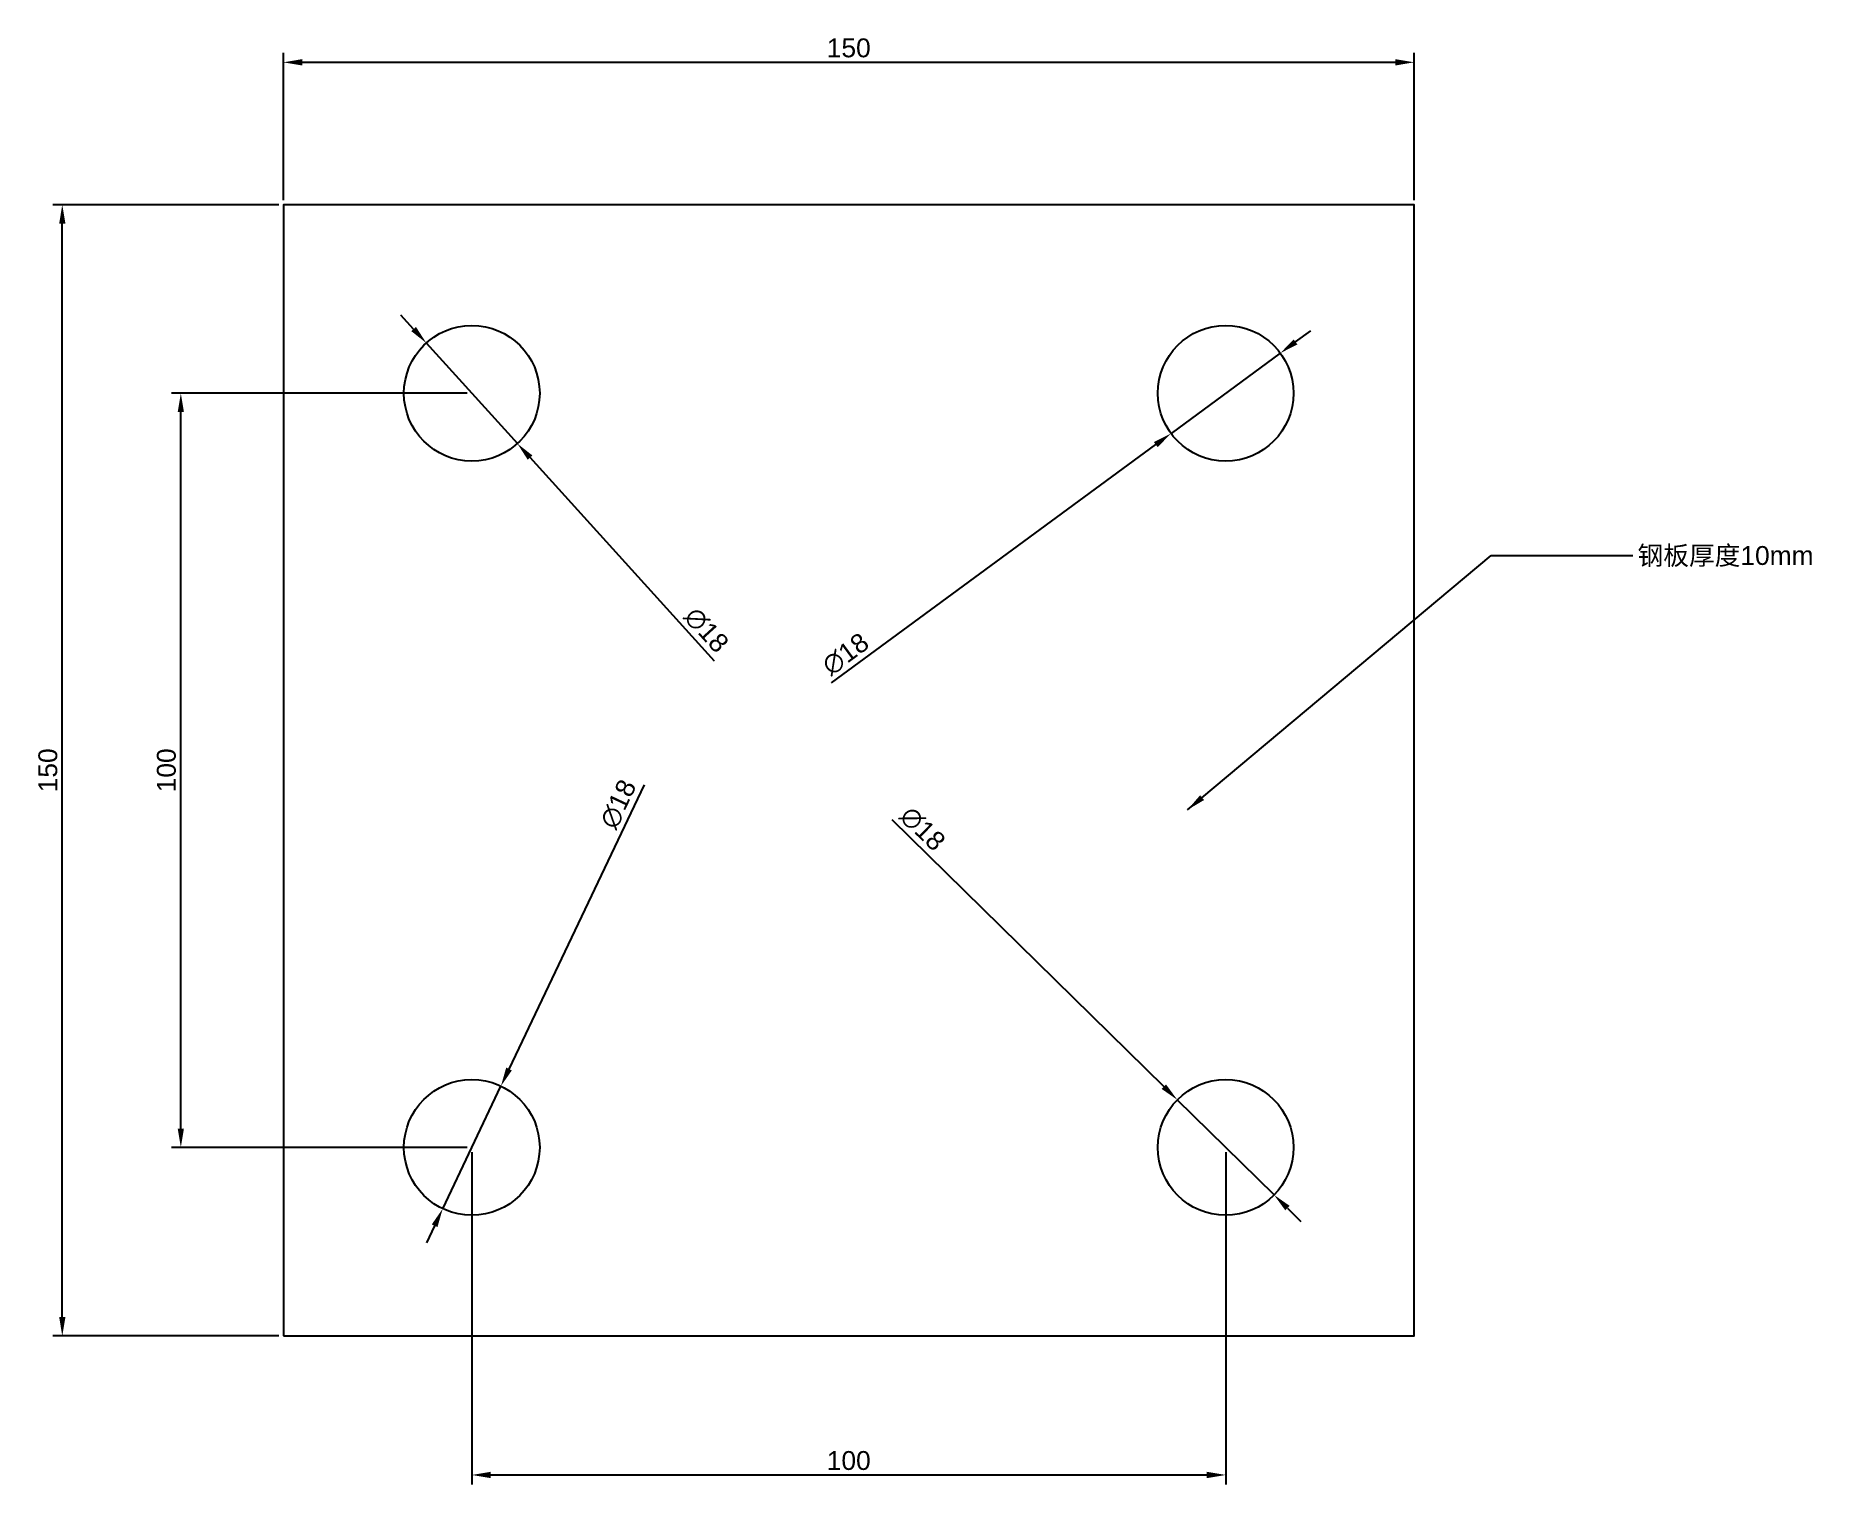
# Model space of a CAD drawing. Header units: millimetres. Extents: x -33 to 203, y -20 to 172.
import ezdxf

# ---------------------------------------------------------------- set-up
doc = ezdxf.new("R2010")
doc.units = ezdxf.units.MM
doc.styles.get("Standard").update_dxf_attribs({"font": 'arial.ttf'})
doc.dimstyles.new('ISO-25', dxfattribs={"dimtxt": 2.5, "dimasz": 2.5, "dimexe": 1.25, "dimexo": 0.625, "dimtad": 1, "dimtxsty": 'Standard', "dimcen": 2.5, "dimadec": 0, "dimazin": 0, "dimtfac": 1, "dimtmove": 0, "dimatfit": 3, "dimfxl": 1, "dimarcsym": 0})

# ---------------------------------------------------------------- blocks, each defined once
blk = doc.blocks.new('*D7')
at = {"color": 0, "lineweight": -2, "transparency": 16777216}
for p, q in [((0, 150.62), (0, 170.14)), ((150, 150.62), (150, 170.14)), ((2.5, 168.89), (147.5, 168.89))]:
    blk.add_line(p, q, dxfattribs=at)
at = {"color": 0, "transparency": 16777216}
for points in [[(2.5, 169.31), (2.5, 168.47), (0, 168.89)], [(147.5, 169.31), (147.5, 168.47), (150, 168.89)]]:
    blk.add_solid(points, dxfattribs=at)
at = {"layer": 'Defpoints', "color": 0, "transparency": 16777216}
for p in [(150, 168.89), (0, 150), (150, 150)]:
    blk.add_point(p, dxfattribs=at)
at = {"color": 0, "transparency": 16777216, "insert": (75, 170.79), "char_height": 2.5, "attachment_point": 5}
blk.add_mtext('150', dxfattribs=at)
blk = doc.blocks.new('*D8')
at = {"color": 0, "lineweight": -2, "transparency": 16777216}
for p, q in [((-0.62, 150), (-30.58, 150)), ((-29.33, 2.5), (-29.33, 147.5)), ((-0.62, 0), (-30.58, 0))]:
    blk.add_line(p, q, dxfattribs=at)
at = {"color": 0, "transparency": 16777216}
for points in [[(-29.74, 147.5), (-28.91, 147.5), (-29.33, 150)], [(-29.74, 2.5), (-28.91, 2.5), (-29.33, 0)]]:
    blk.add_solid(points, dxfattribs=at)
at = {"layer": 'Defpoints', "color": 0, "transparency": 16777216}
for p in [(-29.33, 150), (0, 150), (0, 0)]:
    blk.add_point(p, dxfattribs=at)
at = {"color": 0, "transparency": 16777216, "insert": (-31.23, 75), "char_height": 2.5, "attachment_point": 5, "rotation": 90}
blk.add_mtext('150', dxfattribs=at)
blk = doc.blocks.new('*D9')
at = {"color": 0, "lineweight": -2, "transparency": 16777216}
for p, q in [((25, 24.38), (25, -19.69)), ((125, 24.38), (125, -19.69)), ((27.5, -18.44), (122.5, -18.44))]:
    blk.add_line(p, q, dxfattribs=at)
at = {"color": 0, "transparency": 16777216}
for points in [[(27.5, -18.02), (27.5, -18.86), (25, -18.44)], [(122.5, -18.02), (122.5, -18.86), (125, -18.44)]]:
    blk.add_solid(points, dxfattribs=at)
at = {"layer": 'Defpoints', "color": 0, "transparency": 16777216}
for p in [(25, 25), (125, 25), (125, -18.44)]:
    blk.add_point(p, dxfattribs=at)
at = {"color": 0, "transparency": 16777216, "insert": (75, -16.54), "char_height": 2.5, "attachment_point": 5}
blk.add_mtext('100', dxfattribs=at)
blk = doc.blocks.new('*D10')
at = {"color": 0, "lineweight": -2, "transparency": 16777216}
for p, q in [((24.38, 125), (-14.85, 125)), ((-13.6, 27.5), (-13.6, 122.5)), ((24.38, 25), (-14.85, 25))]:
    blk.add_line(p, q, dxfattribs=at)
at = {"color": 0, "transparency": 16777216}
for points in [[(-14.02, 122.5), (-13.19, 122.5), (-13.6, 125)], [(-14.02, 27.5), (-13.19, 27.5), (-13.6, 25)]]:
    blk.add_solid(points, dxfattribs=at)
at = {"layer": 'Defpoints', "color": 0, "transparency": 16777216}
for p in [(-13.6, 125), (25, 125), (25, 25)]:
    blk.add_point(p, dxfattribs=at)
at = {"color": 0, "transparency": 16777216, "insert": (-15.51, 75), "char_height": 2.5, "attachment_point": 5, "rotation": 90}
blk.add_mtext('100', dxfattribs=at)
blk = doc.blocks.new('*D11')
at = {"color": 0, "lineweight": -2, "transparency": 16777216}
for p, q in [((47.84, 73.08), (29.93, 35.39)), ((21.14, 16.87), (28.86, 33.13)), ((20.07, 14.61), (18.99, 12.35))]:
    blk.add_line(p, q, dxfattribs=at)
at = {"color": 0, "transparency": 16777216}
for points in [[(29.56, 35.57), (30.31, 35.21), (28.86, 33.13)], [(19.69, 14.79), (20.44, 14.43), (21.14, 16.87)]]:
    blk.add_solid(points, dxfattribs=at)
at = {"layer": 'Defpoints', "color": 0, "transparency": 16777216}
for p in [(28.86, 33.13), (21.14, 16.87)]:
    blk.add_point(p, dxfattribs=at)
at = {"color": 0, "transparency": 16777216, "insert": (44.43, 70.52), "char_height": 2.5, "attachment_point": 5, "rotation": 64.5954}
blk.add_mtext('∅18', dxfattribs=at)
blk = doc.blocks.new('*D12')
at = {"color": 0, "lineweight": -2, "transparency": 16777216}
for p, q in [((80.72, 68.49), (116.79, 33.06)), ((131.42, 18.69), (118.58, 31.31)), ((133.21, 16.94), (134.99, 15.19))]:
    blk.add_line(p, q, dxfattribs=at)
at = {"color": 0, "transparency": 16777216}
for points in [[(117.09, 33.35), (116.5, 32.76), (118.58, 31.31)], [(133.5, 17.24), (132.91, 16.65), (131.42, 18.69)]]:
    blk.add_solid(points, dxfattribs=at)
at = {"layer": 'Defpoints', "color": 0, "transparency": 16777216}
for p in [(118.58, 31.31), (131.42, 18.69)]:
    blk.add_point(p, dxfattribs=at)
at = {"color": 0, "transparency": 16777216, "insert": (84.79, 67.25), "char_height": 2.5, "attachment_point": 5, "rotation": 315.5208}
blk.add_mtext('∅18', dxfattribs=at)
blk = doc.blocks.new('*D13')
at = {"color": 0, "lineweight": -2, "transparency": 16777216}
for p, q in [((17.28, 133.52), (15.6, 135.37)), ((18.96, 131.67), (31.04, 118.33)), ((57.19, 89.47), (32.72, 116.48))]:
    blk.add_line(p, q, dxfattribs=at)
at = {"color": 0, "transparency": 16777216}
for points in [[(17.59, 133.8), (16.97, 133.24), (18.96, 131.67)], [(33.03, 116.76), (32.41, 116.2), (31.04, 118.33)]]:
    blk.add_solid(points, dxfattribs=at)
at = {"layer": 'Defpoints', "color": 0, "transparency": 16777216}
for p in [(18.96, 131.67), (31.04, 118.33)]:
    blk.add_point(p, dxfattribs=at)
at = {"color": 0, "transparency": 16777216, "insert": (56.11, 93.6), "char_height": 2.5, "attachment_point": 5, "rotation": 312.1773}
blk.add_mtext('∅18', dxfattribs=at)
blk = doc.blocks.new('*D14')
at = {"color": 0, "lineweight": -2, "transparency": 16777216}
for p, q in [((134.27, 131.81), (136.28, 133.29)), ((132.25, 130.33), (117.75, 119.67)), ((72.7, 86.59), (115.73, 118.19))]:
    blk.add_line(p, q, dxfattribs=at)
at = {"color": 0, "transparency": 16777216}
for points in [[(134.02, 132.14), (134.52, 131.47), (132.25, 130.33)], [(115.48, 118.53), (115.98, 117.86), (117.75, 119.67)]]:
    blk.add_solid(points, dxfattribs=at)
at = {"layer": 'Defpoints', "color": 0, "transparency": 16777216}
for p in [(132.25, 130.33), (117.75, 119.67)]:
    blk.add_point(p, dxfattribs=at)
at = {"color": 0, "transparency": 16777216, "insert": (74.58, 90.41), "char_height": 2.5, "attachment_point": 5, "rotation": 36.2935}
blk.add_mtext('∅18', dxfattribs=at)

msp = doc.modelspace()

# ---------------------------------------------------------------- linework, layer by layer
at = {"color": 0}
msp.add_lwpolyline([(0, 0), (150, 0), (150, 150), (0, 150)], close=True, dxfattribs=at)
for centre in [(25, 125), (125, 125), (25, 25), (125, 25)]:
    msp.add_circle(centre, 9, dxfattribs=at)

# ---------------------------------------------------------------- texts
at = {"color": 3, "insert": (179.641, 104.74), "char_height": 2.5, "width": 57.53186, "attachment_point": 1}
msp.add_mtext('{\\fSimSun|b0|i0|c134|p2;钢板厚度}10mm', dxfattribs=at)

# ---------------------------------------------------------------- dimensions: what is measured, and where the dimension line sits
at = {"color": 3}
for base, p1, p2, picture, middle in [((150, 168.89), (0, 150), (150, 150), '*D7', (75, 170.792)), ((125, -18.44), (25, 25), (125, 25), '*D9', (75, -16.538))]:
    dim = msp.add_linear_dim(base=base, p1=p1, p2=p2, dimstyle='ISO-25', dxfattribs=at)
    dim.commit()
    dim.dimension.update_dxf_attribs({"geometry": picture, "text_midpoint": middle})
for base, p1, p2, picture, middle in [((-29.326, 150), (0, 0), (0, 150), '*D8', (-31.227, 75)), ((-13.604, 125), (25, 25), (25, 125), '*D10', (-15.505, 75))]:
    dim = msp.add_linear_dim(base=base, p1=p1, p2=p2, angle=90, dimstyle='ISO-25', dxfattribs=at)
    dim.commit()
    dim.dimension.update_dxf_attribs({"geometry": picture, "text_midpoint": middle})
for p1, p2, picture, middle in [((18.957, 131.67), (31.043, 118.33), '*D13', (54.652, 92.273)), ((132.254, 130.327), (117.746, 119.673), '*D14', (75.742, 88.825)), ((21.139, 16.87), (28.861, 33.13), '*D11', (46.216, 69.671)), ((131.422, 18.694), (118.578, 31.306), '*D12', (83.411, 65.84))]:
    dim = msp.add_diameter_dim_2p(p1=p1, p2=p2, dimstyle='ISO-25', dxfattribs=at)
    dim.commit()
    dim.dimension.update_dxf_attribs({"geometry": picture, "text_midpoint": middle, "dimtype": 163})

# ---------------------------------------------------------------- leaders
at = {"color": 3, "annotation_type": 0, "has_hookline": 1, "hookline_direction": 0, "text_width": 23.589}
msp.add_leader([(119.95, 69.77), (160.222, 103.49), (179.016, 103.49)], dimstyle='ISO-25', override={"dimgap": 0.625, "dimtad": 0}, dxfattribs=at)

doc.saveas('drawing.dxf')
